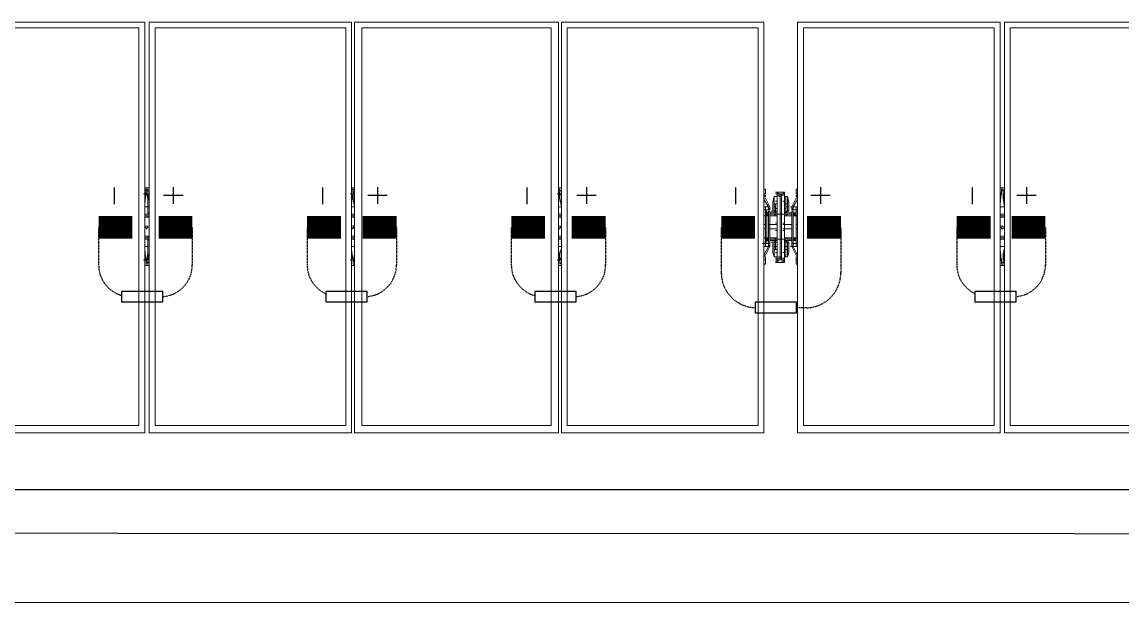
# Model space of a CAD drawing. Header units: feet. Extents: x -9903 to 12307, y -41 to 4121.
# Drawn here: x 9309.6 to 9552.1, y 2286.5 to 2414.5 of the extents above; entities that cross this region are included whole.
import ezdxf
from ezdxf.lldxf.tags import DXFTag

# ---------------------------------------------------------------- set-up
doc = ezdxf.new("R2010")
doc.units = ezdxf.units.FT
doc.header["$MEASUREMENT"] = 0
doc.linetypes.add('HIDDEN', pattern=[0.375, 0.25, -0.125])
for name, color, linetype in [('E-HARN-COMP', 8, 'Continuous'), ('E-TRNK-CABL-NEG', 6, 'HIDDEN'), ('E-TRUNK-CABLE-POS', 6, 'HIDDEN'), ('Polarity-Text', 7, 'Continuous'), ('PV-DC-CABL-UG+', 5, 'DC+'), ('PV-DC-CABL-UG-', 10, 'DC-')]:
    doc.layers.add(name, color=color, linetype=linetype)
doc.styles.add('NEI-A', font='arial.ttf')
tags = doc.linetypes.add('DC+', pattern='A,0.176989,-0.049113,["DC+",NEI-A,S=0.1,R=0,X=0,Y=-0.05],-0.049113,-0.250887,0.176989', length=0.703091).pattern_tags.tags
tags[6] = DXFTag(74, 10)
tags = doc.linetypes.add('DC-', pattern='A,0.176989,-0.049113,["DC-",NEI-A,S=0.1,R=0,X=0,Y=-0.05],-0.049113,-0.250887,0.176989', length=0.703091).pattern_tags.tags
tags[6] = DXFTag(74, 10)

# ---------------------------------------------------------------- blocks, each defined once
blk = doc.blocks.new('A$Cc93f9aa1')
at = {"lineweight": 5}
for points in [[(7.658, 0.4666), (7.428, 0.4666), (7.428, 0), (7.658, 0)], [(7.893, 0), (7.663, 0), (7.663, 0.4666), (7.893, 0.4666)], [(8.1613, 0), (8.1613, 0.4666), (7.9313, 0.4666), (7.9313, 0)], [(8.3963, 0.4666), (8.3963, 0), (8.1647, 0), (8.1647, 0.4666)], [(8.6296, 0), (8.3997, 0), (8.3997, 0.4666), (8.6296, 0.4666)], [(8.8646, 0), (8.6346, 0), (8.6346, 0.4666), (8.8646, 0.4666)], [(7.6514, 0.0067), (7.6514, 0.4583), (7.4347, 0.4583), (7.4347, 0.0067)], [(7.8863, 0.0067), (7.8863, 0.4583), (7.6697, 0.4583), (7.6697, 0.0067)], [(8.1547, 0.0067), (8.1547, 0.4583), (7.938, 0.4583), (7.938, 0.0067)], [(8.388, 0.4583), (8.173, 0.4583), (8.173, 0.0067), (8.388, 0.0067)], [(8.623, 0.0067), (8.623, 0.4583), (8.4063, 0.4583), (8.4063, 0.0067)], [(8.858, 0.0067), (8.858, 0.4583), (8.6413, 0.4583), (8.6413, 0.0067)], [(7.8947, 0.2667), (7.8947, 0.27), (7.8947, 0.275), (7.893, 0.275), (7.8947, 0.275), (7.8947, 0.27)], [(7.9297, 0.27), (7.9297, 0.2667), (7.9297, 0.27), (7.9297, 0.275), (7.9313, 0.275), (7.9297, 0.275)], [(7.8947, 0.2517), (7.898, 0.2517), (7.898, 0.2533), (7.898, 0.255), (7.8997, 0.255), (7.8947, 0.265), (7.8997, 0.255), (7.898, 0.255), (7.898, 0.2533), (7.898, 0.2517), (7.8947, 0.2517), (7.8947, 0.25), (7.893, 0.25), (7.893, 0.215), (7.8947, 0.215), (7.8947, 0.2133), (7.8947, 0.215), (7.893, 0.215), (7.893, 0.25), (7.893, 0.2517), (7.8947, 0.2517), (7.8947, 0.255), (7.898, 0.255), (7.8947, 0.255), (7.8947, 0.2517), (7.893, 0.2517), (7.893, 0.25), (7.8947, 0.25)], [(7.9047, 0.2667), (7.903, 0.2617), (7.903, 0.25), (7.903, 0.2517), (7.903, 0.25), (7.903, 0.2617)], [(7.9063, 0.2667), (7.9047, 0.2667), (7.9047, 0.2583), (7.9047, 0.2567), (7.9047, 0.255), (7.9063, 0.255), (7.9063, 0.25), (7.9047, 0.25), (7.9047, 0.2567), (7.9047, 0.25), (7.9063, 0.25), (7.9063, 0.255), (7.9063, 0.2583), (7.9063, 0.2667), (7.908, 0.2667), (7.9063, 0.2667), (7.9047, 0.2667), (7.9047, 0.2583), (7.9063, 0.2583)], [(7.9097, 0.2733), (7.908, 0.2733)], [(7.9097, 0.27), (7.908, 0.27)], [(7.9113, 0.2683), (7.9113, 0.2467), (7.908, 0.2467), (7.908, 0.2683)], [(7.913, 0.2467), (7.913, 0.2683), (7.9163, 0.2683), (7.9163, 0.2467)], [(7.9163, 0.2683), (7.9163, 0.27), (7.9163, 0.2733), (7.9163, 0.2717), (7.9147, 0.2717), (7.9163, 0.2717), (7.918, 0.2717), (7.9163, 0.2717), (7.9147, 0.27), (7.9163, 0.27), (7.9163, 0.2683), (7.918, 0.2683)], [(7.918, 0.2733), (7.9163, 0.2733)], [(7.9163, 0.2583), (7.9197, 0.2583), (7.9197, 0.2667), (7.9197, 0.2583)], [(7.9197, 0.2667), (7.9163, 0.2667), (7.9163, 0.2583), (7.9163, 0.2667), (7.9197, 0.2667), (7.9213, 0.2617)], [(7.9263, 0.255), (7.9247, 0.255), (7.9263, 0.2533), (7.9247, 0.255), (7.9263, 0.255), (7.9263, 0.2533), (7.9263, 0.255), (7.9247, 0.255), (7.9297, 0.265), (7.9247, 0.255), (7.9263, 0.255), (7.9297, 0.255), (7.9297, 0.2517), (7.9263, 0.2517), (7.9263, 0.2533), (7.9263, 0.2517), (7.9297, 0.2517), (7.9297, 0.255)], [(7.898, 0.2517), (7.8997, 0.2517), (7.8997, 0.255), (7.9013, 0.255), (7.8997, 0.255), (7.898, 0.255), (7.898, 0.2533), (7.898, 0.255), (7.8997, 0.255), (7.8997, 0.2517), (7.898, 0.2517), (7.8997, 0.2517), (7.8997, 0.215), (7.898, 0.215), (7.8997, 0.215), (7.8997, 0.2517)], [(7.903, 0.25), (7.903, 0.26)], [(7.9047, 0.2583), (7.9047, 0.2567), (7.9047, 0.255), (7.9063, 0.255), (7.9063, 0.2583)], [(7.9063, 0.25), (7.9063, 0.2483), (7.908, 0.2483), (7.9063, 0.2483), (7.908, 0.2483), (7.9063, 0.2483)], [(7.9197, 0.2567), (7.9197, 0.255), (7.918, 0.255), (7.918, 0.2583), (7.918, 0.255), (7.9197, 0.255), (7.9197, 0.2567), (7.9197, 0.2583)], [(7.918, 0.255), (7.918, 0.25), (7.9197, 0.25), (7.9197, 0.2517), (7.9197, 0.25), (7.918, 0.25), (7.918, 0.2483), (7.9197, 0.25), (7.918, 0.2483), (7.9197, 0.25), (7.918, 0.2483), (7.918, 0.25)], [(7.9263, 0.215), (7.9247, 0.215), (7.9247, 0.2517), (7.9263, 0.2517), (7.9247, 0.2517), (7.9247, 0.255), (7.9247, 0.2517), (7.9263, 0.2517), (7.9247, 0.2517), (7.9247, 0.215)], [(7.928, 0.215), (7.9297, 0.215), (7.9297, 0.25), (7.928, 0.25), (7.9297, 0.25), (7.9297, 0.215)], [(7.9313, 0.25), (7.9313, 0.2517), (7.9297, 0.2517), (7.9297, 0.25), (7.9297, 0.2517), (7.9313, 0.2517), (7.933, 0.2517), (7.9313, 0.2517)], [(7.8963, 0.245), (7.8947, 0.2467), (7.8947, 0.2483), (7.8963, 0.2483), (7.898, 0.2483), (7.8963, 0.2483), (7.8947, 0.2483), (7.8947, 0.2467), (7.8947, 0.2483), (7.8963, 0.2483), (7.8947, 0.2483), (7.8947, 0.2467), (7.8947, 0.245), (7.8947, 0.2467), (7.8963, 0.245), (7.8947, 0.245), (7.893, 0.245), (7.8947, 0.245)], [(7.8963, 0.2483), (7.8947, 0.2467), (7.8963, 0.245), (7.898, 0.2467)], [(7.8963, 0.2483), (7.8947, 0.2467), (7.8963, 0.245), (7.898, 0.2467)], [(7.898, 0.2467), (7.8963, 0.2467)], [(7.8997, 0.245), (7.908, 0.245)], [(7.9113, 0.2183), (7.9113, 0.2467), (7.913, 0.2467), (7.913, 0.2183)], [(7.9163, 0.245), (7.9247, 0.245)], [(7.928, 0.2483), (7.9263, 0.2483), (7.9263, 0.2467), (7.928, 0.2467), (7.928, 0.245), (7.9263, 0.245), (7.9263, 0.2483), (7.928, 0.2483), (7.9263, 0.2483), (7.9263, 0.2467), (7.9263, 0.245), (7.9263, 0.2467), (7.9263, 0.245), (7.928, 0.245), (7.9263, 0.245), (7.928, 0.245), (7.9297, 0.245), (7.928, 0.245), (7.928, 0.2483), (7.928, 0.2467), (7.9297, 0.2467), (7.928, 0.2467), (7.9297, 0.2467), (7.928, 0.2467), (7.9297, 0.2467), (7.928, 0.2467), (7.9297, 0.2467), (7.928, 0.2467), (7.9297, 0.2467), (7.928, 0.2467), (7.9297, 0.2467), (7.928, 0.2467), (7.9297, 0.2467), (7.928, 0.2467), (7.9297, 0.2467), (7.928, 0.2467), (7.9297, 0.2467), (7.928, 0.2467), (7.9297, 0.2467), (7.9297, 0.2483)], [(7.928, 0.2483), (7.9263, 0.2467), (7.928, 0.245), (7.9297, 0.2467)], [(7.928, 0.2483), (7.9263, 0.2467), (7.928, 0.245), (7.9297, 0.2467)], [(7.6614, 0.235), (7.6597, 0.235), (7.6597, 0.2317), (7.663, 0.2317), (7.663, 0.2333), (7.6614, 0.2333)], [(7.8947, 0.235), (7.893, 0.235)], [(7.8947, 0.235), (7.893, 0.235)], [(7.8947, 0.23), (7.893, 0.23)], [(7.8947, 0.23), (7.893, 0.23)], [(7.9297, 0.235), (7.9313, 0.235)], [(7.9297, 0.235), (7.9313, 0.235)], [(7.9313, 0.23), (7.9297, 0.23)], [(7.9313, 0.23), (7.9297, 0.23)], [(8.1647, 0.235), (8.163, 0.235), (8.163, 0.2333), (8.1613, 0.2333), (8.1613, 0.2317), (8.163, 0.2317), (8.1647, 0.2317), (8.1647, 0.2333)], [(8.398, 0.235), (8.398, 0.2333), (8.3963, 0.2333), (8.3963, 0.2317), (8.398, 0.2317), (8.3997, 0.2317), (8.3997, 0.2333)], [(8.633, 0.235), (8.6313, 0.2333), (8.6313, 0.2317), (8.6346, 0.2317), (8.6346, 0.2333), (8.633, 0.2333)], [(7.8947, 0.22), (7.8947, 0.2183), (7.8947, 0.2167), (7.8963, 0.2167), (7.898, 0.2167), (7.898, 0.2183), (7.8963, 0.2183), (7.898, 0.2183), (7.8963, 0.2183), (7.898, 0.2183), (7.8963, 0.2183), (7.898, 0.2183), (7.8963, 0.2183), (7.898, 0.2183), (7.8963, 0.2183), (7.898, 0.2183), (7.8963, 0.2183), (7.898, 0.2183), (7.8963, 0.2183), (7.898, 0.2183), (7.8963, 0.2183), (7.898, 0.2183), (7.8963, 0.2183), (7.898, 0.2183), (7.898, 0.22), (7.898, 0.2183), (7.898, 0.2167), (7.8963, 0.2167), (7.898, 0.2167), (7.898, 0.2183), (7.898, 0.22), (7.8963, 0.22), (7.8947, 0.22), (7.8947, 0.2183), (7.8947, 0.22), (7.893, 0.22)], [(7.893, 0.215), (7.893, 0.2133)], [(7.8963, 0.22), (7.8947, 0.2183), (7.8963, 0.2167), (7.898, 0.2183)], [(7.8947, 0.2183), (7.8963, 0.2167), (7.898, 0.2167), (7.898, 0.2183), (7.898, 0.22), (7.8963, 0.22), (7.8947, 0.22), (7.8963, 0.22), (7.898, 0.22), (7.8963, 0.22), (7.8947, 0.22)], [(7.8963, 0.22), (7.8947, 0.2183), (7.8963, 0.2167), (7.898, 0.2183)], [(7.898, 0.21), (7.8997, 0.21), (7.8947, 0.2), (7.8997, 0.21), (7.898, 0.21), (7.8947, 0.21), (7.8947, 0.2133), (7.898, 0.2133), (7.898, 0.2117), (7.898, 0.21), (7.8947, 0.21), (7.8947, 0.2133), (7.898, 0.2133), (7.898, 0.2117)], [(7.898, 0.2133), (7.8997, 0.2133), (7.8997, 0.21), (7.8997, 0.2133)], [(7.908, 0.22), (7.8997, 0.22)], [(7.903, 0.215), (7.903, 0.205)], [(7.9047, 0.2067), (7.9047, 0.2083), (7.9047, 0.21), (7.9063, 0.21), (7.9063, 0.2117), (7.9063, 0.215), (7.9063, 0.2117), (7.9063, 0.21), (7.9047, 0.21), (7.9047, 0.2083), (7.9047, 0.2133), (7.9047, 0.2083), (7.9047, 0.2067), (7.9063, 0.2067), (7.9063, 0.1983), (7.9047, 0.1983)], [(7.9247, 0.22), (7.9163, 0.22)], [(7.9197, 0.2083), (7.9197, 0.215), (7.918, 0.215), (7.918, 0.2117), (7.918, 0.215), (7.9197, 0.215)], [(7.9197, 0.1983), (7.9213, 0.205), (7.9213, 0.215), (7.9197, 0.215), (7.9197, 0.2133), (7.9197, 0.215), (7.9213, 0.215), (7.9213, 0.205)], [(7.9297, 0.2133), (7.9297, 0.21), (7.9263, 0.21), (7.9247, 0.21), (7.9247, 0.2117), (7.9263, 0.2117), (7.9247, 0.2117), (7.9247, 0.21), (7.9263, 0.21), (7.9263, 0.2117), (7.9263, 0.2133), (7.9247, 0.2133), (7.9247, 0.21), (7.9247, 0.2133), (7.9263, 0.2133), (7.9313, 0.2133), (7.9297, 0.2133), (7.9297, 0.21), (7.9263, 0.21), (7.9247, 0.21), (7.9297, 0.2), (7.9247, 0.21), (7.9263, 0.21), (7.9263, 0.2117), (7.9263, 0.2133)], [(7.928, 0.22), (7.928, 0.2183), (7.928, 0.2167), (7.9263, 0.2167), (7.928, 0.2167), (7.928, 0.2183), (7.9297, 0.2183), (7.928, 0.2183), (7.9297, 0.2183), (7.928, 0.2183), (7.9297, 0.2183), (7.928, 0.2183), (7.9297, 0.2183), (7.928, 0.2183), (7.9297, 0.2183), (7.9297, 0.22)], [(7.928, 0.22), (7.9263, 0.2183), (7.928, 0.2167), (7.9297, 0.2183)], [(7.9263, 0.22), (7.928, 0.22), (7.928, 0.2183), (7.9297, 0.2183), (7.928, 0.2183), (7.9297, 0.2183), (7.928, 0.2183), (7.9297, 0.2183), (7.928, 0.2183), (7.9297, 0.2183), (7.928, 0.2183), (7.9297, 0.2183), (7.9297, 0.2167), (7.928, 0.2167), (7.9297, 0.2167), (7.9297, 0.2183), (7.9297, 0.22), (7.9313, 0.22), (7.9297, 0.22), (7.928, 0.22), (7.9263, 0.22), (7.9263, 0.2183), (7.9263, 0.2167), (7.9263, 0.2183), (7.9263, 0.22), (7.928, 0.22), (7.9263, 0.22), (7.9263, 0.2183), (7.9263, 0.2167), (7.928, 0.2167), (7.9263, 0.2167), (7.9263, 0.2183)], [(7.928, 0.22), (7.9263, 0.2183), (7.928, 0.2167), (7.9297, 0.2183)], [(7.9297, 0.2133), (7.9297, 0.215)], [(7.9313, 0.2133), (7.9313, 0.215)], [(7.9013, 0.21), (7.8997, 0.21), (7.8997, 0.2117), (7.898, 0.2117), (7.8997, 0.2117), (7.8997, 0.21)], [(7.9047, 0.1983), (7.9047, 0.2067), (7.9063, 0.2067), (7.9063, 0.1983)], [(7.9063, 0.21), (7.9063, 0.2067)], [(7.9097, 0.2033), (7.908, 0.2033)], [(7.9097, 0.2033), (7.908, 0.2033)], [(7.9197, 0.1983), (7.9163, 0.1983), (7.9163, 0.2067), (7.9197, 0.2067)], [(7.918, 0.2067), (7.918, 0.21)], [(7.893, 0.19), (7.8947, 0.19), (7.8947, 0.195), (7.8947, 0.19)], [(7.8947, 0.1967), (7.8947, 0.1983)], [(7.9063, 0.1983), (7.908, 0.1983)], [(7.9147, 0.195), (7.913, 0.195)], [(7.9163, 0.1933), (7.9147, 0.1933)], [(7.9297, 0.1983), (7.9297, 0.1967)], [(7.9313, 0.19), (7.9297, 0.19), (7.9297, 0.195), (7.9297, 0.19)]]:
    blk.add_lwpolyline(points, close=True, dxfattribs=at)
for points in [[(7.893, 0), (7.893, 0.4666)], [(7.9313, 0.4666), (7.9313, 0)], [(7.8863, 0.0067), (7.8863, 0.4583)], [(7.938, 0.4583), (7.938, 0.0067)], [(7.663, 0.2767), (7.658, 0.2767)], [(7.6597, 0.255), (7.658, 0.255), (7.658, 0.2567), (7.6597, 0.2633), (7.6597, 0.2733), (7.6614, 0.2733), (7.6614, 0.275), (7.6597, 0.275), (7.6597, 0.2733), (7.6597, 0.27), (7.658, 0.2683)], [(8.1647, 0.2767), (8.1613, 0.2767)], [(8.163, 0.255), (8.1613, 0.255), (8.1613, 0.2567), (8.163, 0.2633), (8.163, 0.2733), (8.163, 0.275), (8.163, 0.27), (8.1613, 0.2683)], [(8.3997, 0.2767), (8.3963, 0.2767)], [(8.398, 0.27), (8.398, 0.2733), (8.398, 0.275), (8.398, 0.2717), (8.3963, 0.2717), (8.3963, 0.27), (8.3963, 0.2683)], [(8.6346, 0.2767), (8.6296, 0.2767)], [(8.633, 0.2733), (8.633, 0.275), (8.633, 0.2733)], [(7.6614, 0.27), (7.6614, 0.2733)], [(7.8947, 0.2667), (7.8947, 0.2667)], [(7.8947, 0.2667), (7.8947, 0.2667)], [(7.908, 0.2467), (7.908, 0.2683), (7.9113, 0.2683), (7.9113, 0.2667), (7.9113, 0.2467), (7.9113, 0.2667), (7.913, 0.2667), (7.9147, 0.2667), (7.913, 0.2667), (7.9113, 0.2667), (7.9113, 0.2683), (7.9113, 0.27), (7.9097, 0.27), (7.908, 0.2717), (7.9097, 0.2717), (7.9113, 0.2717), (7.9097, 0.2717), (7.908, 0.2717), (7.908, 0.2733), (7.908, 0.27), (7.9097, 0.27), (7.908, 0.27), (7.9097, 0.27), (7.9113, 0.27), (7.9097, 0.27), (7.9113, 0.27), (7.9113, 0.2683), (7.913, 0.2683), (7.913, 0.27), (7.9113, 0.27), (7.913, 0.27), (7.9147, 0.27), (7.913, 0.27), (7.9113, 0.27), (7.9097, 0.27), (7.908, 0.2717), (7.9097, 0.2717), (7.908, 0.2717), (7.908, 0.2733), (7.908, 0.2683), (7.9097, 0.2683), (7.908, 0.2683), (7.908, 0.27), (7.908, 0.2617), (7.908, 0.2383), (7.908, 0.235), (7.8997, 0.235), (7.8997, 0.23), (7.908, 0.23), (7.9097, 0.23), (7.908, 0.23), (7.9097, 0.23), (7.908, 0.23), (7.9097, 0.23), (7.908, 0.23), (7.9097, 0.23), (7.908, 0.23), (7.9097, 0.23)], [(7.8997, 0.2483), (7.908, 0.2483), (7.9063, 0.2483), (7.9047, 0.25), (7.9063, 0.2483), (7.9047, 0.25), (7.903, 0.25), (7.9047, 0.25), (7.9063, 0.2483), (7.9047, 0.25), (7.9063, 0.2483), (7.9063, 0.2467), (7.908, 0.2467), (7.908, 0.2183), (7.9113, 0.2183), (7.9113, 0.2467), (7.913, 0.2467), (7.9113, 0.2467), (7.9113, 0.2683), (7.913, 0.2683), (7.9147, 0.2683), (7.913, 0.2683), (7.9113, 0.2683), (7.913, 0.2683), (7.9147, 0.2683), (7.913, 0.2683), (7.9113, 0.2683), (7.913, 0.2683), (7.913, 0.27), (7.9147, 0.27), (7.9163, 0.27), (7.9163, 0.2733), (7.9163, 0.2717), (7.9147, 0.27), (7.9163, 0.27), (7.9163, 0.2617), (7.9163, 0.2383), (7.9163, 0.235), (7.918, 0.235), (7.9163, 0.235), (7.9247, 0.235), (7.9247, 0.23), (7.9163, 0.23), (7.9163, 0.2267), (7.9163, 0.23), (7.918, 0.23), (7.9163, 0.23), (7.918, 0.23), (7.9163, 0.23), (7.918, 0.23)], [(7.918, 0.2733), (7.9163, 0.2733), (7.9097, 0.2733), (7.908, 0.2733), (7.9097, 0.2733), (7.9163, 0.2733)], [(7.908, 0.27), (7.908, 0.27)], [(7.9097, 0.235), (7.908, 0.235), (7.9097, 0.235), (7.908, 0.235), (7.908, 0.2383), (7.908, 0.2617), (7.9097, 0.2617), (7.908, 0.2617), (7.9097, 0.2617), (7.908, 0.2617), (7.908, 0.27), (7.9097, 0.27), (7.9113, 0.27)], [(7.908, 0.27), (7.908, 0.27)], [(7.9247, 0.2483), (7.9163, 0.2483), (7.918, 0.2483), (7.9197, 0.2483), (7.918, 0.2483), (7.9163, 0.2483), (7.918, 0.2483), (7.9197, 0.2483), (7.918, 0.2483), (7.918, 0.2467), (7.9163, 0.2467), (7.9163, 0.2183), (7.913, 0.2183), (7.913, 0.2467), (7.9163, 0.2467), (7.9163, 0.2683), (7.913, 0.2683), (7.913, 0.2467), (7.9113, 0.2467), (7.9113, 0.2183), (7.913, 0.2183), (7.913, 0.1967), (7.9163, 0.1967), (7.9163, 0.2183), (7.918, 0.2183), (7.918, 0.2167), (7.9163, 0.2167), (7.918, 0.2167)], [(7.9163, 0.2367), (7.9163, 0.2383), (7.9163, 0.2367), (7.918, 0.2367), (7.9163, 0.2367), (7.9163, 0.235), (7.918, 0.235), (7.9163, 0.235), (7.9163, 0.2383), (7.9163, 0.2617), (7.918, 0.2617), (7.9163, 0.2617), (7.918, 0.2617), (7.9163, 0.2617), (7.9163, 0.27), (7.918, 0.27), (7.9163, 0.27), (7.918, 0.27), (7.9163, 0.27), (7.918, 0.27), (7.9163, 0.27), (7.9147, 0.27), (7.913, 0.27), (7.9147, 0.27), (7.913, 0.27)], [(7.9163, 0.2667), (7.918, 0.2667)], [(7.918, 0.2667), (7.918, 0.2667)], [(7.9297, 0.27), (7.9297, 0.27)], [(7.9297, 0.2667), (7.9297, 0.2667)], [(7.9297, 0.2667), (7.9297, 0.2667)], [(8.1647, 0.27), (8.1647, 0.2733)], [(8.398, 0.255), (8.3963, 0.255), (8.3963, 0.2633), (8.398, 0.2733)], [(8.6296, 0.255), (8.6313, 0.255), (8.6313, 0.2633), (8.633, 0.2733)], [(8.633, 0.27), (8.633, 0.2733), (8.6313, 0.2733), (8.6313, 0.2683)], [(7.6597, 0.2467), (7.658, 0.2467), (7.658, 0.255)], [(7.898, 0.2517), (7.898, 0.2517)], [(7.898, 0.2517), (7.898, 0.2517)], [(7.8997, 0.2517), (7.8997, 0.2517)], [(7.8997, 0.2517), (7.8997, 0.2517)], [(7.9047, 0.26), (7.9047, 0.26)], [(7.9047, 0.26), (7.9047, 0.26)], [(7.918, 0.2483), (7.9197, 0.25)], [(7.918, 0.2483), (7.9197, 0.25)], [(7.9213, 0.2617), (7.9213, 0.25), (7.9197, 0.25)], [(7.9213, 0.2617), (7.9213, 0.25), (7.9197, 0.25)], [(7.9197, 0.26), (7.9197, 0.26)], [(7.9197, 0.26), (7.9197, 0.26)], [(7.9197, 0.2567), (7.9197, 0.2517)], [(7.9197, 0.2567), (7.9197, 0.2517)], [(7.9197, 0.2517), (7.9197, 0.25)], [(7.9197, 0.2517), (7.9197, 0.25)], [(7.9213, 0.25), (7.9213, 0.26), (7.9213, 0.25), (7.923, 0.25)], [(7.9247, 0.2517), (7.9247, 0.2517)], [(7.9247, 0.2517), (7.9247, 0.2517)], [(7.9263, 0.2517), (7.9263, 0.2517)], [(8.163, 0.2467), (8.1613, 0.2467), (8.1613, 0.255)], [(8.398, 0.2467), (8.3963, 0.2467), (8.3963, 0.255)], [(8.633, 0.2467), (8.6313, 0.2467), (8.6296, 0.2467), (8.6313, 0.2483), (8.6313, 0.255)], [(7.663, 0.2467), (7.658, 0.2467)], [(7.663, 0.245), (7.658, 0.245), (7.6597, 0.245)], [(7.658, 0.245), (7.658, 0.2433), (7.663, 0.2433)], [(7.8947, 0.2483), (7.8947, 0.2483)], [(7.8947, 0.2483), (7.8947, 0.2483)], [(7.8947, 0.2467), (7.8947, 0.2467)], [(7.8947, 0.2467), (7.8947, 0.2467)], [(7.8947, 0.245), (7.8947, 0.245)], [(7.8947, 0.245), (7.8947, 0.245)], [(7.8963, 0.2483), (7.8963, 0.2483)], [(7.8963, 0.2483), (7.898, 0.2483)], [(7.8963, 0.2483), (7.8963, 0.2483)], [(7.898, 0.2483), (7.8963, 0.2483)], [(7.8963, 0.2467), (7.898, 0.2467)], [(7.8963, 0.2467), (7.898, 0.2467)], [(7.8963, 0.2467), (7.898, 0.2467)], [(7.8963, 0.2467), (7.898, 0.2467)], [(7.8963, 0.2467), (7.898, 0.2467)], [(7.8963, 0.2467), (7.898, 0.2467)], [(7.8963, 0.2467), (7.898, 0.2467)], [(7.8963, 0.2467), (7.898, 0.2467)], [(7.8963, 0.2467), (7.898, 0.2467)], [(7.8963, 0.2467), (7.898, 0.2467)], [(7.8963, 0.2467), (7.898, 0.2467)], [(7.8963, 0.2467), (7.898, 0.2467)], [(7.8963, 0.2467), (7.898, 0.2467)], [(7.8963, 0.2467), (7.898, 0.2467)], [(7.8963, 0.2467), (7.898, 0.2467)], [(7.8963, 0.2467), (7.898, 0.2467)], [(7.8963, 0.245), (7.898, 0.245)], [(7.8963, 0.245), (7.898, 0.245)], [(7.8963, 0.245), (7.8963, 0.245)], [(7.898, 0.245), (7.8963, 0.245)], [(7.8963, 0.245), (7.898, 0.245)], [(7.8963, 0.245), (7.8963, 0.245)], [(7.898, 0.2483), (7.898, 0.245)], [(7.898, 0.2483), (7.898, 0.2483)], [(7.898, 0.2467), (7.898, 0.2483)], [(7.898, 0.2483), (7.898, 0.2467)], [(7.898, 0.2483), (7.898, 0.2483)], [(7.898, 0.2467), (7.898, 0.2483)], [(7.898, 0.2467), (7.898, 0.2467)], [(7.898, 0.245), (7.898, 0.2467)], [(7.898, 0.2467), (7.898, 0.245)], [(7.898, 0.2467), (7.898, 0.2467)], [(7.898, 0.245), (7.898, 0.2467)], [(7.898, 0.245), (7.898, 0.245)], [(7.898, 0.245), (7.898, 0.245)], [(7.9063, 0.245), (7.9047, 0.2467), (7.8997, 0.2467)], [(7.9097, 0.235), (7.908, 0.235), (7.908, 0.2367), (7.9097, 0.2367), (7.908, 0.2367), (7.908, 0.2383), (7.908, 0.2367), (7.908, 0.235), (7.9097, 0.235), (7.908, 0.235), (7.8997, 0.235), (7.8997, 0.23), (7.908, 0.23), (7.908, 0.2267), (7.908, 0.23), (7.908, 0.2267), (7.908, 0.2033), (7.908, 0.195), (7.9097, 0.195), (7.908, 0.195), (7.908, 0.1967), (7.908, 0.195), (7.908, 0.1933), (7.9097, 0.195), (7.9113, 0.195), (7.9113, 0.1967), (7.913, 0.1967), (7.9147, 0.1967), (7.913, 0.1967), (7.9113, 0.1967), (7.913, 0.1967), (7.9147, 0.1967), (7.913, 0.1967), (7.9113, 0.1967), (7.9113, 0.195), (7.9097, 0.195), (7.908, 0.1933), (7.908, 0.195), (7.908, 0.1967), (7.908, 0.195), (7.9097, 0.195), (7.908, 0.1933), (7.9097, 0.1933), (7.908, 0.1933), (7.9147, 0.1933), (7.908, 0.1933), (7.9097, 0.1933), (7.908, 0.1933), (7.9097, 0.195), (7.908, 0.195), (7.908, 0.2033), (7.908, 0.2267), (7.908, 0.23)], [(7.9063, 0.2483), (7.908, 0.2483)], [(7.908, 0.2183), (7.908, 0.2467), (7.9113, 0.2467), (7.9113, 0.2183), (7.908, 0.2183), (7.908, 0.1967), (7.9113, 0.1967), (7.9113, 0.2183), (7.913, 0.2183), (7.913, 0.1967), (7.9163, 0.1967), (7.9163, 0.2183)], [(7.9163, 0.23), (7.918, 0.23), (7.9163, 0.23), (7.918, 0.23), (7.9163, 0.23), (7.9163, 0.2267), (7.9163, 0.2033), (7.918, 0.2033), (7.9163, 0.2033), (7.918, 0.2033), (7.9163, 0.2033), (7.9163, 0.195), (7.918, 0.195), (7.9163, 0.195), (7.9163, 0.1967), (7.9163, 0.195), (7.9163, 0.1933), (7.9147, 0.1933), (7.9163, 0.1933), (7.9147, 0.195), (7.913, 0.195), (7.913, 0.1967), (7.9113, 0.1967), (7.9113, 0.1983), (7.9113, 0.2183), (7.913, 0.2183), (7.9163, 0.2183), (7.9163, 0.2467)], [(7.9247, 0.2467), (7.9197, 0.2467), (7.918, 0.245)], [(7.9297, 0.2467), (7.9297, 0.245), (7.9313, 0.245), (7.9297, 0.245), (7.9297, 0.2467), (7.9297, 0.2483), (7.928, 0.2483), (7.9263, 0.2483), (7.9263, 0.2467)], [(7.9263, 0.2483), (7.9263, 0.2483)], [(7.9263, 0.2483), (7.9263, 0.2483)], [(7.9263, 0.2467), (7.9263, 0.2467)], [(7.9263, 0.2467), (7.9263, 0.2467)], [(7.9263, 0.245), (7.9263, 0.245)], [(7.9263, 0.245), (7.9263, 0.245)], [(7.928, 0.2483), (7.928, 0.2483)], [(7.928, 0.2483), (7.928, 0.2483)], [(7.928, 0.245), (7.928, 0.245)], [(7.928, 0.245), (7.928, 0.245)], [(7.9297, 0.2483), (7.9297, 0.2483)], [(7.9297, 0.2483), (7.9297, 0.2483)], [(7.9297, 0.2467), (7.9297, 0.2467)], [(7.9297, 0.2467), (7.9297, 0.2467)], [(7.9297, 0.245), (7.9297, 0.245)], [(7.9297, 0.245), (7.9297, 0.245)], [(8.1647, 0.2467), (8.1613, 0.2467)], [(8.1647, 0.245), (8.1613, 0.245), (8.163, 0.245)], [(8.1613, 0.245), (8.1613, 0.2433), (8.1647, 0.2433)], [(8.3997, 0.2467), (8.3963, 0.2467)], [(8.3997, 0.245), (8.3963, 0.245), (8.398, 0.245)], [(8.3963, 0.245), (8.3963, 0.2433), (8.3997, 0.2433)], [(8.6346, 0.2467), (8.6296, 0.2467)], [(8.6346, 0.245), (8.6313, 0.245), (8.6296, 0.245)], [(8.6346, 0.2433), (8.6313, 0.2433), (8.6296, 0.2433)], [(8.6313, 0.2433), (8.6313, 0.245)], [(7.913, 0.195), (7.9147, 0.195), (7.9163, 0.1933), (7.918, 0.1933), (7.9163, 0.1933), (7.9147, 0.195), (7.9163, 0.195), (7.9147, 0.195), (7.913, 0.195), (7.9113, 0.195), (7.9097, 0.195), (7.9113, 0.195), (7.913, 0.195), (7.9147, 0.195), (7.913, 0.195), (7.9147, 0.195), (7.9163, 0.195), (7.9147, 0.195), (7.9163, 0.1933), (7.9163, 0.195), (7.9163, 0.1967), (7.9163, 0.195), (7.9163, 0.1967), (7.9163, 0.195), (7.9163, 0.2033), (7.9163, 0.2267), (7.9163, 0.23), (7.9247, 0.23), (7.9263, 0.23)], [(7.9247, 0.23), (7.9247, 0.235), (7.9263, 0.235), (7.9247, 0.235), (7.9163, 0.235), (7.918, 0.235), (7.9163, 0.235), (7.9163, 0.2367), (7.918, 0.2367)], [(7.663, 0.2217), (7.658, 0.2217), (7.658, 0.22)], [(7.663, 0.22), (7.658, 0.22), (7.6597, 0.22)], [(7.6614, 0.1917), (7.6597, 0.1917), (7.6597, 0.2), (7.658, 0.21), (7.658, 0.2183), (7.6597, 0.2183)], [(7.658, 0.2183), (7.663, 0.2183)], [(7.893, 0.2133), (7.8947, 0.2133), (7.893, 0.2133)], [(7.893, 0.2133), (7.8947, 0.2133), (7.893, 0.2133)], [(7.8947, 0.22), (7.8947, 0.22)], [(7.8947, 0.22), (7.8947, 0.22)], [(7.8947, 0.2183), (7.8963, 0.2167)], [(7.8947, 0.2183), (7.8947, 0.2167)], [(7.8947, 0.2183), (7.8947, 0.2183)], [(7.8947, 0.2183), (7.8947, 0.2183)], [(7.8947, 0.2167), (7.8963, 0.2167)], [(7.8947, 0.2167), (7.8947, 0.2167)], [(7.8947, 0.2167), (7.8947, 0.2167)], [(7.8963, 0.22), (7.8963, 0.22)], [(7.8963, 0.22), (7.8963, 0.22)], [(7.8963, 0.2167), (7.8963, 0.2167)], [(7.8963, 0.2167), (7.8963, 0.2167)], [(7.898, 0.22), (7.898, 0.22)], [(7.898, 0.22), (7.898, 0.22)], [(7.898, 0.2183), (7.898, 0.2183)], [(7.898, 0.2183), (7.898, 0.2183)], [(7.898, 0.2167), (7.898, 0.2167)], [(7.898, 0.2167), (7.898, 0.2167)], [(7.898, 0.215), (7.898, 0.215)], [(7.898, 0.215), (7.898, 0.215)], [(7.9063, 0.22), (7.9047, 0.2183), (7.8997, 0.2183)], [(7.8997, 0.2167), (7.908, 0.2167), (7.9063, 0.2167), (7.9047, 0.215), (7.9063, 0.2167), (7.9047, 0.215), (7.9063, 0.2167), (7.9063, 0.215), (7.9047, 0.215), (7.9047, 0.2133), (7.9047, 0.215), (7.9063, 0.215), (7.9063, 0.2167), (7.9047, 0.215), (7.903, 0.215), (7.903, 0.205), (7.903, 0.215), (7.903, 0.2133), (7.903, 0.215)], [(7.8997, 0.215), (7.8997, 0.215)], [(7.8997, 0.215), (7.8997, 0.215)], [(7.9113, 0.195), (7.9097, 0.195), (7.9113, 0.195), (7.913, 0.195), (7.913, 0.1967), (7.9113, 0.1967), (7.9113, 0.1983), (7.9113, 0.2183), (7.9113, 0.1967), (7.908, 0.1967), (7.908, 0.2183), (7.9063, 0.2183), (7.9063, 0.2167), (7.908, 0.2167), (7.9063, 0.2167), (7.9047, 0.215)], [(7.9063, 0.2167), (7.908, 0.2167)], [(7.9063, 0.2167), (7.908, 0.2167)], [(7.9063, 0.2167), (7.908, 0.2167)], [(7.9063, 0.2167), (7.908, 0.2167)], [(7.9197, 0.2167), (7.918, 0.2167), (7.9197, 0.2167), (7.918, 0.2167), (7.9197, 0.215), (7.918, 0.2167), (7.9197, 0.215), (7.918, 0.2167), (7.9197, 0.215), (7.918, 0.2167), (7.918, 0.215), (7.918, 0.2167), (7.9163, 0.2167), (7.9247, 0.2167)], [(7.918, 0.22), (7.9197, 0.2183), (7.9247, 0.2183)], [(7.9213, 0.215), (7.9213, 0.205), (7.9213, 0.215), (7.923, 0.215)], [(7.9247, 0.215), (7.9247, 0.215)], [(7.9247, 0.215), (7.9247, 0.215)], [(7.9263, 0.22), (7.9263, 0.22)], [(7.9263, 0.22), (7.9263, 0.22)], [(7.9263, 0.2183), (7.9263, 0.2183)], [(7.9263, 0.2183), (7.9263, 0.2183)], [(7.9263, 0.2167), (7.9263, 0.2167)], [(7.9263, 0.2167), (7.9263, 0.2167)], [(7.9263, 0.215), (7.9263, 0.215)], [(7.9263, 0.215), (7.9263, 0.215)], [(7.928, 0.22), (7.928, 0.22)], [(7.928, 0.22), (7.928, 0.22)], [(7.928, 0.2167), (7.928, 0.2167)], [(7.928, 0.2167), (7.928, 0.2167)], [(7.9297, 0.22), (7.9297, 0.22)], [(7.9297, 0.22), (7.9297, 0.22)], [(7.9297, 0.2183), (7.9297, 0.2183)], [(7.9297, 0.2183), (7.9297, 0.2183)], [(7.9297, 0.2167), (7.9297, 0.2167)], [(7.9297, 0.2167), (7.9297, 0.2167)], [(8.1647, 0.2217), (8.1613, 0.2217), (8.1613, 0.22)], [(8.1647, 0.22), (8.1613, 0.22), (8.163, 0.22)], [(8.163, 0.1917), (8.163, 0.2), (8.1613, 0.21), (8.1613, 0.2183), (8.163, 0.2183)], [(8.1613, 0.2183), (8.1647, 0.2183)], [(8.3997, 0.2217), (8.3963, 0.2217), (8.3963, 0.22)], [(8.3997, 0.22), (8.3963, 0.22), (8.398, 0.22)], [(8.398, 0.2183), (8.3963, 0.2183), (8.3963, 0.21), (8.398, 0.2), (8.398, 0.1917), (8.3997, 0.1917)], [(8.3963, 0.2183), (8.3997, 0.2183)], [(8.6346, 0.2217), (8.6313, 0.2217), (8.6296, 0.2217)], [(8.6296, 0.22), (8.6313, 0.22), (8.6346, 0.22)], [(8.6313, 0.21), (8.6313, 0.2167), (8.6296, 0.2183), (8.6313, 0.2183), (8.6296, 0.2183)], [(8.6313, 0.22), (8.6313, 0.2217)], [(8.6346, 0.2183), (8.6313, 0.2183)], [(7.903, 0.205), (7.9047, 0.1983)], [(7.903, 0.205), (7.9047, 0.1983)], [(7.9047, 0.205), (7.9047, 0.205)], [(7.9047, 0.205), (7.9047, 0.205)], [(7.9163, 0.1983), (7.9197, 0.1983), (7.9197, 0.2067), (7.9197, 0.2083), (7.9197, 0.21), (7.918, 0.21), (7.918, 0.2117), (7.918, 0.21), (7.9197, 0.21), (7.9197, 0.2083), (7.9197, 0.2067), (7.9163, 0.2067), (7.9163, 0.1983), (7.918, 0.1983)], [(7.9197, 0.205), (7.9197, 0.205)], [(7.9197, 0.205), (7.9197, 0.205)], [(8.6296, 0.21), (8.6313, 0.21), (8.6313, 0.2), (8.633, 0.1933), (8.633, 0.1917), (8.6346, 0.1917)], [(7.658, 0.1967), (7.6597, 0.195), (7.6597, 0.19), (7.6614, 0.19), (7.6614, 0.1917), (7.6614, 0.195)], [(7.663, 0.1883), (7.658, 0.1883)], [(7.8947, 0.1983), (7.8947, 0.1983)], [(7.8947, 0.1983), (7.8947, 0.1983)], [(7.8947, 0.195), (7.8947, 0.195)], [(7.8947, 0.195), (7.8947, 0.195)], [(7.9047, 0.1983), (7.9047, 0.1983)], [(7.908, 0.195), (7.908, 0.1967)], [(7.908, 0.195), (7.908, 0.1967)], [(7.908, 0.195), (7.908, 0.195)], [(7.908, 0.195), (7.908, 0.195)], [(7.9113, 0.1983), (7.913, 0.1983)], [(7.9113, 0.1983), (7.913, 0.1983)], [(7.913, 0.1983), (7.9147, 0.1983)], [(7.913, 0.1983), (7.9147, 0.1983)], [(7.9163, 0.195), (7.9163, 0.195)], [(7.9163, 0.195), (7.9163, 0.195)], [(7.918, 0.1983), (7.918, 0.1983)], [(7.918, 0.1983), (7.918, 0.1983)], [(7.9297, 0.1983), (7.9297, 0.1983)], [(7.9297, 0.1983), (7.9297, 0.1983)], [(7.9297, 0.195), (7.9297, 0.195)], [(7.9297, 0.195), (7.9297, 0.195)], [(8.1613, 0.1967), (8.163, 0.195), (8.163, 0.19), (8.1647, 0.19)], [(8.1647, 0.1883), (8.1613, 0.1883)], [(8.1647, 0.195), (8.1647, 0.1917), (8.163, 0.1917), (8.163, 0.19)], [(8.3963, 0.1967), (8.3963, 0.1933), (8.398, 0.1933), (8.398, 0.19), (8.398, 0.1917), (8.398, 0.195)], [(8.3997, 0.1883), (8.3963, 0.1883)], [(8.398, 0.19), (8.3997, 0.19)], [(8.6346, 0.1883), (8.6296, 0.1883)], [(8.6313, 0.1967), (8.6313, 0.195), (8.6313, 0.1917), (8.633, 0.1917), (8.633, 0.19), (8.6346, 0.19)], [(8.633, 0.195), (8.633, 0.1917), (8.633, 0.19)]]:
    blk.add_lwpolyline(points, dxfattribs=at)
at = {"color": 8, "lineweight": 5, "true_color": 0x808080}
for points in [[(7.663, 0.2767), (7.658, 0.2767)], [(7.658, 0.2733), (7.6597, 0.2733), (7.6597, 0.275)], [(8.1647, 0.2767), (8.1613, 0.2767)], [(8.1613, 0.2733), (8.163, 0.275)], [(8.3997, 0.2767), (8.3963, 0.2767)], [(8.3963, 0.2733), (8.3963, 0.275), (8.398, 0.275)], [(8.6346, 0.2767), (8.6296, 0.2767)], [(8.6296, 0.2733), (8.6313, 0.2733), (8.6313, 0.275), (8.633, 0.275)], [(7.658, 0.27), (7.6597, 0.27), (7.6597, 0.2683), (7.658, 0.2617)], [(7.658, 0.2667), (7.658, 0.2683)], [(7.6614, 0.2733), (7.6614, 0.2733)], [(7.6614, 0.2733), (7.663, 0.2583)], [(7.663, 0.2683), (7.6614, 0.27)], [(7.893, 0.27), (7.8947, 0.27), (7.893, 0.27)], [(7.893, 0.27), (7.8947, 0.27), (7.893, 0.27)], [(7.908, 0.2717), (7.908, 0.2717)], [(7.908, 0.2717), (7.908, 0.2717)], [(7.913, 0.27), (7.9147, 0.27)], [(7.913, 0.27), (7.9147, 0.27)], [(7.9147, 0.27), (7.9163, 0.27)], [(7.9147, 0.27), (7.9163, 0.27)], [(7.9147, 0.27), (7.9163, 0.27)], [(7.9147, 0.27), (7.9163, 0.27)], [(7.9147, 0.27), (7.9163, 0.27)], [(7.9147, 0.27), (7.9163, 0.27)], [(7.9163, 0.2717), (7.9163, 0.2717)], [(7.9163, 0.2717), (7.9163, 0.2717)], [(7.9163, 0.27), (7.9163, 0.2617)], [(7.9163, 0.27), (7.9163, 0.2617)], [(7.9313, 0.27), (7.9297, 0.27), (7.9313, 0.27)], [(7.9313, 0.27), (7.9297, 0.27), (7.9313, 0.27)], [(8.1613, 0.27), (8.163, 0.27), (8.1613, 0.2683), (8.1613, 0.2617)], [(8.1613, 0.2667), (8.1613, 0.2683), (8.163, 0.2683)], [(8.163, 0.2733), (8.1647, 0.2583)], [(8.1647, 0.2733), (8.1647, 0.2733)], [(8.1647, 0.2717), (8.1647, 0.2717)], [(8.1647, 0.2683), (8.1647, 0.27), (8.1663, 0.27)], [(8.3963, 0.2617), (8.3963, 0.27), (8.398, 0.27)], [(8.3963, 0.2667), (8.3963, 0.2683), (8.398, 0.2683)], [(8.398, 0.2733), (8.398, 0.2733)], [(8.398, 0.2733), (8.3997, 0.2583)], [(8.3997, 0.2683), (8.3997, 0.27)], [(8.6296, 0.27), (8.6313, 0.27), (8.6313, 0.2683), (8.6296, 0.2617)], [(8.6296, 0.2683), (8.6313, 0.2683), (8.6313, 0.2667), (8.6296, 0.2667)], [(8.633, 0.2733), (8.633, 0.2733)], [(8.633, 0.2733), (8.6346, 0.2583)], [(8.6346, 0.2683), (8.6346, 0.27)], [(7.663, 0.255), (7.658, 0.255)], [(8.1647, 0.255), (8.1613, 0.255)], [(8.3997, 0.255), (8.3963, 0.255)], [(8.6346, 0.255), (8.6313, 0.255)], [(7.658, 0.21), (7.663, 0.21)], [(7.658, 0.195), (7.6597, 0.195), (7.6597, 0.1967), (7.658, 0.2033)], [(7.663, 0.2067), (7.6614, 0.1917)], [(8.1613, 0.21), (8.1647, 0.21)], [(8.1613, 0.195), (8.163, 0.195), (8.1613, 0.1967), (8.1613, 0.2033)], [(8.1647, 0.2067), (8.163, 0.1917)], [(8.3963, 0.21), (8.3997, 0.21)], [(8.3963, 0.2033), (8.3963, 0.195), (8.398, 0.195)], [(8.3997, 0.2067), (8.398, 0.1917)], [(8.6296, 0.195), (8.6313, 0.195), (8.6313, 0.1967), (8.6296, 0.2033)], [(8.6313, 0.21), (8.6346, 0.21)], [(8.6346, 0.2067), (8.633, 0.1917)], [(7.6597, 0.1967), (7.658, 0.1967), (7.658, 0.1983)], [(7.6597, 0.19), (7.6597, 0.1917), (7.658, 0.1917)], [(7.663, 0.1883), (7.658, 0.1883)], [(7.6614, 0.195), (7.663, 0.1967)], [(7.6614, 0.195), (7.663, 0.195), (7.6614, 0.195)], [(7.6614, 0.1917), (7.6614, 0.1917)], [(7.908, 0.1933), (7.908, 0.1933)], [(7.908, 0.1933), (7.908, 0.1933)], [(7.9097, 0.195), (7.9113, 0.195)], [(7.9097, 0.195), (7.9113, 0.195)], [(7.9097, 0.195), (7.9113, 0.195)], [(7.9097, 0.195), (7.9113, 0.195)], [(7.9163, 0.1933), (7.9163, 0.1933)], [(7.9163, 0.1933), (7.9163, 0.1933)], [(8.1613, 0.1967), (8.1613, 0.1983)], [(8.163, 0.19), (8.163, 0.1917), (8.1613, 0.1917)], [(8.1647, 0.1883), (8.1613, 0.1883)], [(8.1647, 0.1967), (8.1647, 0.195), (8.1663, 0.195)], [(8.1647, 0.1933), (8.1647, 0.1933)], [(8.1647, 0.1917), (8.1647, 0.1917)], [(8.3963, 0.1967), (8.3963, 0.1983)], [(8.398, 0.19), (8.3963, 0.19), (8.3963, 0.1917)], [(8.3997, 0.1883), (8.3963, 0.1883)], [(8.398, 0.1917), (8.398, 0.1917)], [(8.3997, 0.1967), (8.3997, 0.195), (8.4013, 0.195)], [(8.6296, 0.1967), (8.6313, 0.1967), (8.6313, 0.1983), (8.6296, 0.1983)], [(8.633, 0.19), (8.6313, 0.19), (8.6313, 0.1917), (8.6296, 0.1917)], [(8.6346, 0.1883), (8.6296, 0.1883)], [(8.633, 0.1917), (8.633, 0.1917)], [(8.6346, 0.1967), (8.6346, 0.195), (8.6363, 0.195)]]:
    blk.add_lwpolyline(points, dxfattribs=at)
for points in [[(7.663, 0.27), (7.6614, 0.27)], [(7.893, 0.2667), (7.8947, 0.2667)], [(7.893, 0.265), (7.8947, 0.265), (7.893, 0.265), (7.898, 0.255)], [(7.908, 0.2717), (7.908, 0.2733)], [(7.908, 0.2383), (7.908, 0.2617), (7.908, 0.27), (7.908, 0.2617), (7.908, 0.2383), (7.908, 0.235), (7.9097, 0.235), (7.908, 0.235)], [(7.9113, 0.27), (7.9097, 0.27), (7.9113, 0.27), (7.9097, 0.27), (7.9113, 0.27), (7.913, 0.27), (7.9113, 0.27), (7.9097, 0.27)], [(7.9113, 0.27), (7.9097, 0.27)], [(7.9147, 0.27), (7.913, 0.27)], [(7.9163, 0.2733), (7.9163, 0.2717)], [(7.9263, 0.255), (7.9313, 0.265), (7.9297, 0.265), (7.9313, 0.265)], [(7.9313, 0.2667), (7.9297, 0.2667)], [(8.4013, 0.27), (8.3997, 0.27)], [(8.6363, 0.27), (8.6346, 0.27)], [(7.8947, 0.255), (7.893, 0.255), (7.893, 0.2567), (7.893, 0.255)], [(7.8947, 0.2483), (7.8947, 0.25)], [(7.898, 0.2517), (7.898, 0.2483)], [(7.908, 0.2583), (7.9063, 0.2583)], [(7.9063, 0.255), (7.908, 0.255)], [(7.908, 0.25), (7.9063, 0.25)], [(7.9163, 0.235), (7.9163, 0.2383), (7.9163, 0.2617), (7.9163, 0.2383)], [(7.918, 0.2583), (7.9163, 0.2583)], [(7.9163, 0.255), (7.918, 0.255)], [(7.918, 0.25), (7.9163, 0.25)], [(7.9263, 0.2483), (7.9263, 0.2517)], [(7.928, 0.25), (7.928, 0.2483)], [(7.9313, 0.255), (7.9313, 0.2567), (7.9313, 0.255), (7.9297, 0.255)], [(7.8947, 0.22), (7.8947, 0.245)], [(7.898, 0.245), (7.898, 0.22)], [(7.9263, 0.22), (7.9263, 0.245)], [(7.928, 0.245), (7.928, 0.22)], [(7.9097, 0.2367), (7.908, 0.2367)], [(7.9097, 0.2367), (7.908, 0.2367)], [(7.908, 0.23), (7.908, 0.2267), (7.908, 0.2033), (7.908, 0.195), (7.908, 0.2033), (7.908, 0.2267), (7.908, 0.23), (7.9097, 0.23)], [(7.9097, 0.2283), (7.908, 0.2283)], [(7.9097, 0.2283), (7.908, 0.2283)], [(7.918, 0.2367), (7.9163, 0.2367)], [(7.918, 0.2367), (7.9163, 0.2367)], [(7.918, 0.235), (7.9163, 0.235)], [(7.918, 0.23), (7.9163, 0.23), (7.9163, 0.2033), (7.9163, 0.23)], [(7.918, 0.2283), (7.9163, 0.2283)], [(7.918, 0.2283), (7.9163, 0.2283)], [(7.8947, 0.215), (7.8947, 0.2167)], [(7.898, 0.2167), (7.898, 0.215)], [(7.9063, 0.215), (7.908, 0.215)], [(7.9163, 0.215), (7.918, 0.215)], [(7.9263, 0.215), (7.9263, 0.2167)], [(7.928, 0.2167), (7.928, 0.215)], [(7.893, 0.21), (7.8947, 0.21), (7.893, 0.21), (7.893, 0.2117)], [(7.898, 0.21), (7.893, 0.2017)], [(7.893, 0.2), (7.8947, 0.2)], [(7.908, 0.2117), (7.9063, 0.2117)], [(7.9063, 0.2067), (7.908, 0.2067)], [(7.9163, 0.195), (7.9147, 0.195), (7.9163, 0.195), (7.9147, 0.195), (7.913, 0.195), (7.9147, 0.195), (7.9163, 0.195), (7.9147, 0.195), (7.9163, 0.195), (7.9163, 0.2033)], [(7.918, 0.2117), (7.9163, 0.2117)], [(7.918, 0.2067), (7.9163, 0.2067)], [(7.9313, 0.2017), (7.9263, 0.21)], [(7.9297, 0.21), (7.9313, 0.21), (7.9313, 0.2117), (7.9313, 0.21)], [(7.9313, 0.2), (7.9297, 0.2)], [(7.893, 0.1983), (7.8947, 0.1983)], [(7.893, 0.1967), (7.8947, 0.1967)], [(7.893, 0.195), (7.8947, 0.195)], [(7.9097, 0.1933), (7.908, 0.1933)], [(7.9113, 0.195), (7.9097, 0.195)], [(7.9113, 0.195), (7.9097, 0.195)], [(7.913, 0.1967), (7.9113, 0.1967), (7.913, 0.1967), (7.9147, 0.1967)], [(7.918, 0.1933), (7.9163, 0.1933)], [(7.9313, 0.1983), (7.9297, 0.1983)], [(7.9313, 0.1967), (7.9297, 0.1967)], [(7.9313, 0.195), (7.9297, 0.195)]]:
    blk.add_lwpolyline(points, close=True, dxfattribs=at)

msp = doc.modelspace()

# ---------------------------------------------------------------- linework, layer by layer
at = {"layer": 'E-HARN-COMP', "const_width": 5}
for points in [[(9326.52, 2369.27), (9333.98, 2369.27)], [(9339.73, 2369.27), (9347.18, 2369.27)], [(9372.49, 2369.27), (9379.94, 2369.27)], [(9384.74, 2369.27), (9392.19, 2369.27)], [(9417.49, 2369.27), (9424.95, 2369.27)], [(9430.84, 2369.27), (9438.29, 2369.27)], [(9463.78, 2369.27), (9471.23, 2369.27)], [(9482.71, 2369.27), (9490.16, 2369.27)], [(9515.69, 2369.27), (9523.15, 2369.27)], [(9527.8, 2369.27), (9535.25, 2369.27)]]:
    msp.add_lwpolyline(points, dxfattribs=at)
at = {"layer": 'E-HARN-COMP'}
for points in [[(9336.15, 2355.19), (9331.58, 2355.19), (9331.58, 2352.86), (9336.15, 2352.86)], [(9336.15, 2352.86), (9340.71, 2352.86), (9340.71, 2355.19), (9336.15, 2355.19)], [(9381.15, 2355.19), (9376.59, 2355.19), (9376.59, 2352.86), (9381.15, 2352.86)], [(9381.15, 2352.86), (9385.72, 2352.86), (9385.72, 2355.19), (9381.15, 2355.19)], [(9427.25, 2355.19), (9422.69, 2355.19), (9422.69, 2352.86), (9427.25, 2352.86)], [(9427.25, 2352.86), (9431.82, 2352.86), (9431.82, 2355.19), (9427.25, 2355.19)], [(9524.22, 2355.19), (9519.65, 2355.19), (9519.65, 2352.86), (9524.22, 2352.86)], [(9524.22, 2352.86), (9528.78, 2352.86), (9528.78, 2355.19), (9524.22, 2355.19)], [(9475.81, 2352.8), (9471.25, 2352.8), (9471.25, 2350.47), (9475.81, 2350.47)], [(9475.81, 2350.47), (9480.38, 2350.47), (9480.38, 2352.8), (9475.81, 2352.8)]]:
    msp.add_lwpolyline(points, dxfattribs=at)
at = {"layer": 'E-TRNK-CABL-NEG', "ltscale": 0.1}
for points in [[(9326.52, 2369.27), (9326.52, 2361.04, 0.333388), (9331.58, 2354.29, 0.333388)], [(9372.49, 2369.27), (9372.49, 2361.04, 0.293541), (9376.59, 2354.65, 0.293541)], [(9417.49, 2369.27), (9417.49, 2361.04, 0.338726), (9422.68, 2354.26, 0.338726)], [(9463.78, 2369.27), (9463.78, 2359.31, 0.404462), (9471.26, 2351.57)], [(9515.69, 2369.27), (9515.69, 2361.04, 0.28737), (9519.65, 2354.72, 0.28737)]]:
    msp.add_lwpolyline(points, format="xyb", dxfattribs=at)
at = {"layer": 'E-TRUNK-CABLE-POS', "ltscale": 0.1}
for points in [[(9347.18, 2369.27), (9347.18, 2361.04, -0.391396), (9340.71, 2354.03, -0.391396)], [(9392.19, 2369.27), (9392.19, 2361.04, -0.391396), (9385.72, 2354.03, -0.391396)], [(9438.29, 2369.27), (9438.29, 2361.04, -0.391396), (9431.82, 2354.03, -0.391396)], [(9490.16, 2369.27), (9490.16, 2359.31, -0.404462), (9482.68, 2351.57), (9480.38, 2351.57)], [(9535.25, 2369.27), (9535.25, 2361.04, -0.391396), (9528.78, 2354.03, -0.391396)]]:
    msp.add_lwpolyline(points, format="xyb", dxfattribs=at)
at = {"layer": 'Polarity-Text'}
for p, q in [((9329.92, 2378.05), (9329.92, 2374.43)), ((9342.99, 2378.13), (9342.99, 2374.51)), ((9375.88, 2378.05), (9375.88, 2374.43)), ((9388, 2378.13), (9388, 2374.51)), ((9420.89, 2378.05), (9420.89, 2374.43)), ((9434.1, 2378.13), (9434.1, 2374.51)), ((9466.93, 2378.05), (9466.93, 2374.43)), ((9485.66, 2378.13), (9485.66, 2374.51)), ((9519.09, 2378.05), (9519.09, 2374.43)), ((9531.06, 2378.13), (9531.06, 2374.51)), ((9345.13, 2376.32), (9340.85, 2376.32)), ((9390.13, 2376.32), (9385.86, 2376.32)), ((9436.23, 2376.32), (9431.96, 2376.32)), ((9487.8, 2376.32), (9483.53, 2376.32)), ((9533.2, 2376.32), (9528.92, 2376.32))]:
    msp.add_line(p, q, dxfattribs=at)
at = {"layer": 'PV-DC-CABL-UG+', "ltscale": 0.6}
for points in [[(9731.19, 2311.43), (9132.56, 2311.43), (9132.56, 2289.59)], [(10986.14, 2286.5), (9135.5, 2286.64)]]:
    msp.add_lwpolyline(points, dxfattribs=at)
at = {"layer": 'PV-DC-CABL-UG-', "ltscale": 0.6}
msp.add_lwpolyline([(9752.41, 2301.66), (9120.04, 2301.92)], dxfattribs=at)

# ---------------------------------------------------------------- block references
at = {"xscale": 194.04614304, "yscale": 194.04614304, "zscale": 194.04614304, "rotation": 180}
msp.add_blockref('A$Cc93f9aa1', (11012.23, 2414.55), dxfattribs=at)

doc.saveas('drawing.dxf')
